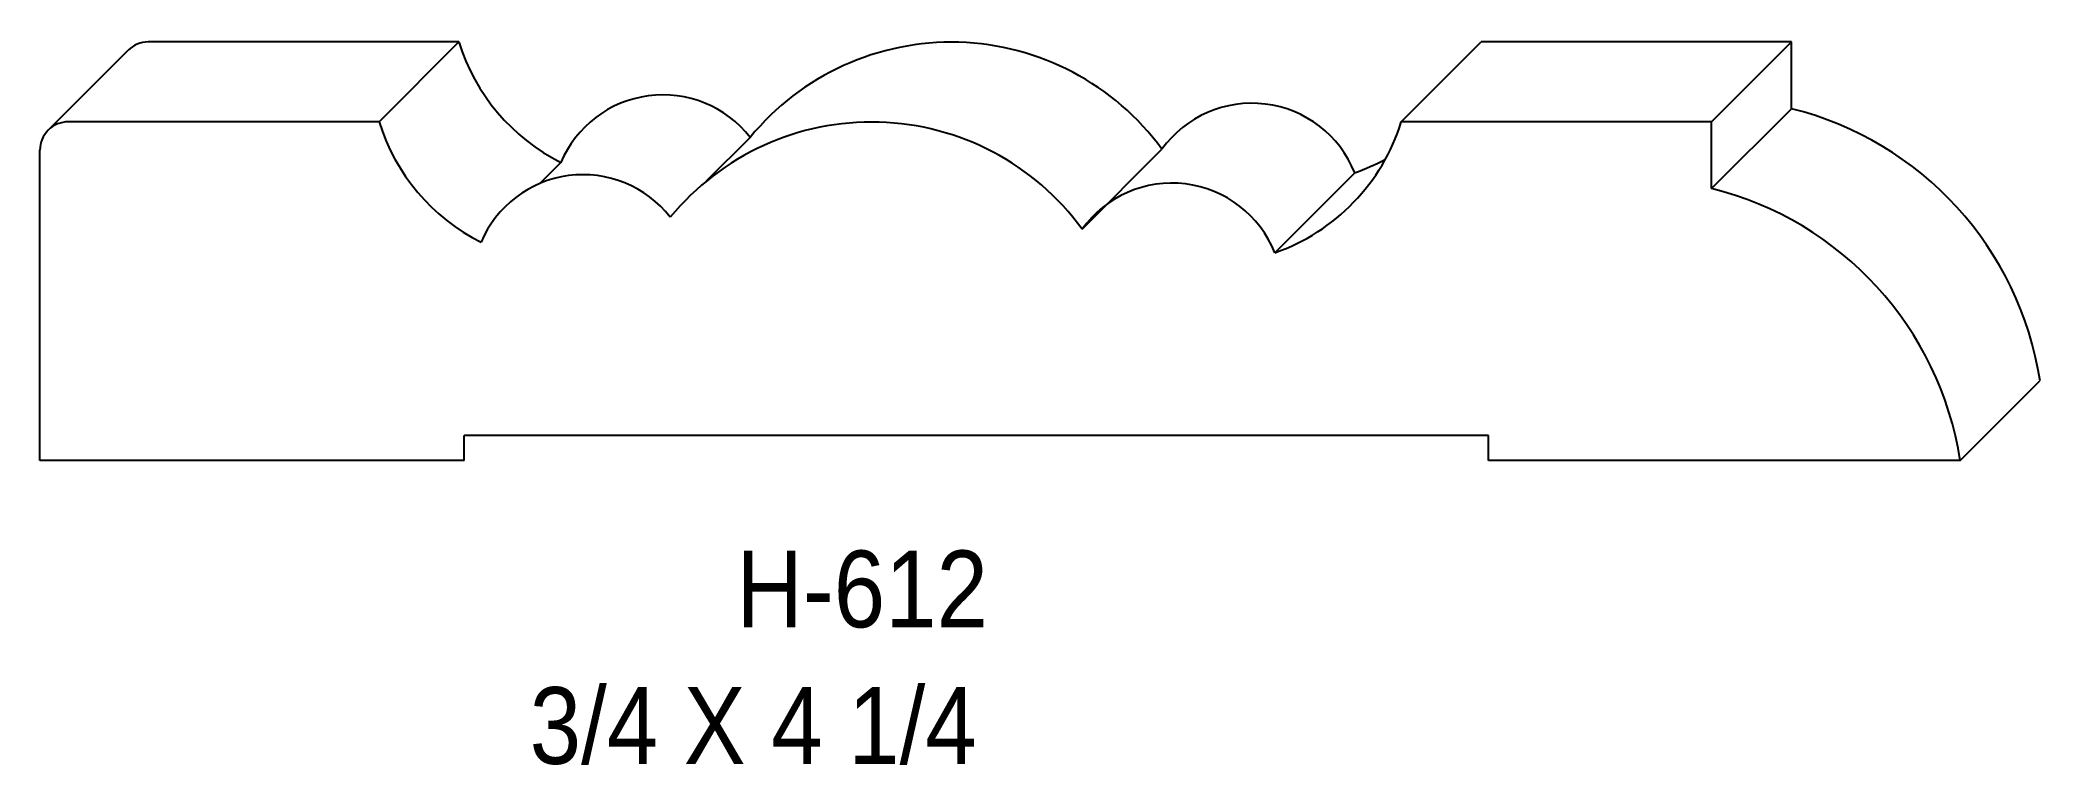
# Model space of a CAD drawing. Extents: x 76.71 to 81.14, y 137.29 to 138.89.
import ezdxf

# ---------------------------------------------------------------- set-up
doc = ezdxf.new("R2010")
doc.units = 0
doc.header["$LTSCALE"] = 5
doc.layers.add('PROFILE', color=7, linetype='CONTINUOUS')
doc.styles.add('TXT', font='TXT', dxfattribs={"height": 3.5})

msp = doc.modelspace()

# ---------------------------------------------------------------- linework, layer by layer
at = {"layer": 'PROFILE', "color": 1, "linetype": 'CONTINUOUS'}
for p, q in [((77.6365, 138.8881), (76.9485, 138.8881)), ((77.4597, 138.7114), (77.6365, 138.8881)), ((79.7226, 138.7114), (79.8993, 138.8881)), ((80.586, 138.8881), (79.8993, 138.8881)), ((80.4093, 138.7114), (80.586, 138.8881)), ((80.586, 138.7405), (80.586, 138.8881)), ((76.7275, 138.6931), (76.9043, 138.8698)), ((77.4597, 138.7114), (76.7717, 138.7114)), ((80.4093, 138.7114), (79.7226, 138.7114)), ((80.4093, 138.5638), (80.586, 138.7405)), ((80.4093, 138.5638), (80.4093, 138.7114)), ((78.2812, 138.677), (78.1841, 138.5798)), ((76.7092, 137.9616), (76.7092, 138.6489)), ((77.8623, 138.6213), (77.816, 138.5751)), ((79.0161, 138.4739), (79.1928, 138.6507)), ((79.4427, 138.4217), (79.6194, 138.5984)), ((80.9597, 137.9616), (81.1364, 138.1383)), ((79.916, 138.0171), (77.6484, 138.0171)), ((77.6484, 137.9616), (77.6484, 138.0171)), ((79.916, 137.9616), (79.916, 138.0171)), ((77.6484, 137.9616), (76.7092, 137.9616)), ((80.9597, 137.9616), (79.916, 137.9616))]:
    msp.add_line(p, q, dxfattribs=at)
for centre, major_axis, start_param, end_param in [((76.9485, 138.8256), (0, 0.0625), 0, 0.785398), ((78.0635, 139.0206), (0.4471, 0), -2.840738, -2.037651), ((78.7268, 138.3109), (0.5767, 0), 0.629981, 2.453957), ((78.0881, 138.526), (0, 0.2451), -0.907211, 1.171216), ((79.3918, 138.5075), (0, 0.2451), -1.190757, 0.946899), ((76.7717, 138.6489), (0.0625, 0), 1.570796, 3.141593), ((77.8868, 138.8439), (0.4471, 0), -2.840738, -2.037651), ((78.5501, 138.1342), (0.5767, 0), 0.629981, 2.453957), ((79.2955, 138.8439), (0.4471, 0), -1.235423, -0.300855), ((80.4089, 138.0259), (0, 0.7362), -1.417513, -0.24301), ((79.4722, 139.0206), (0.4471, 0), -1.235423, -1.068663), ((77.9113, 138.3493), (0, 0.2451), -0.907211, 1.171216), ((79.215, 138.3307), (0.2451, 0), 0.380039, 2.517695), ((80.2321, 137.8492), (0, 0.7362), -1.417513, -0.24301)]:
    msp.add_ellipse(centre, major_axis=major_axis, ratio=1, start_param=start_param, end_param=end_param, dxfattribs=at)

# ---------------------------------------------------------------- texts
at = {"layer": 'PROFILE', "color": 1, "linetype": 'CONTINUOUS', "style": 'TXT', "width": 0.9}
for s, height, p in [('H-612', 0.16996, (78.2505, 137.5923)), ('3/4 X 4 1/4', 0.169956, (77.7933, 137.29))]:
    msp.add_text(s, height=height, dxfattribs=at).set_placement(p)

doc.saveas('drawing.dxf')
